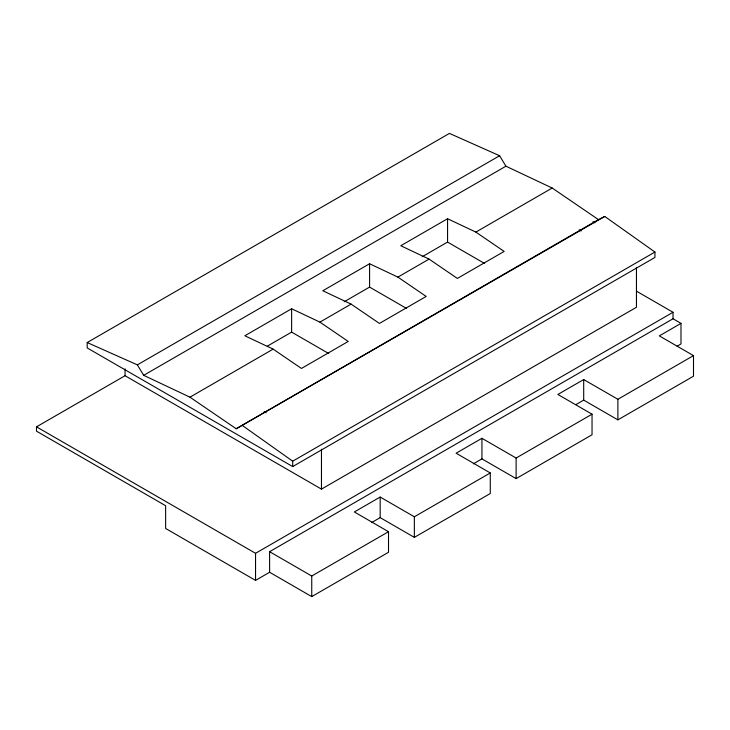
<?xml version="1.0" encoding="UTF-8"?>
<svg xmlns="http://www.w3.org/2000/svg" width="730" height="730" viewBox="0 0 730 730"><rect width="100%" height="100%" fill="white"/><g stroke="black" fill="none" stroke-linecap="round" stroke-linejoin="round"><path stroke-width="1.09" d="M87.198 342.543L449.443 133.398L499.603 155.736L505.927 166.194L552.19 188.03L598.454 219.611L604.769 216.454L654.938 252.042L654.938 257.435L292.693 466.57L87.198 347.936L87.198 342.543L137.359 364.872L143.682 375.329L189.946 397.175L236.21 428.756L604.769 216.454M137.359 364.872L499.603 155.736M371.561 522.598L380.175 517.625L414.357 537.362L490.277 493.526L490.277 472.949L414.357 516.785L380.175 497.048L354.342 511.967L388.515 531.705L388.515 552.282L311.746 596.602L269.607 572.265L255.546 580.386L165.628 528.465L165.628 505.726L36.5 431.174L36.5 426.84L125.049 375.722L321.465 489.127L636.46 307.266L636.46 267.417M143.682 375.329L505.927 166.194M291.626 308.763L244.842 335.773L273.148 349.132L301.444 368.449L348.228 341.448L319.923 322.131L291.626 308.763L291.626 332.113L328.71 353.521M369.59 263.749L322.815 290.759L351.112 304.118L379.408 323.436L426.192 296.435L397.896 277.117L369.59 263.749L369.59 287.1L406.674 308.507M447.563 218.735L400.779 245.745L429.076 259.104L457.382 278.422L504.156 251.421L475.86 232.094L447.563 218.735L447.563 242.086L484.647 263.493M267.262 346.184L291.626 332.113M344.25 301.727L369.59 287.1M422.223 256.714L447.563 242.086M189.946 397.175L273.148 349.132M319.923 322.131L351.112 304.118M397.896 277.117L429.076 259.104M475.86 232.094L552.19 188.03M236.21 428.756L598.454 219.611M292.693 466.57L292.693 461.187L654.938 252.042M36.5 426.84L255.546 553.303L673.023 312.276L673.023 318.773L269.607 551.688L269.607 572.265M473.323 463.851L481.937 458.878L516.119 478.606L592.039 434.77L592.039 414.193L516.119 458.029L481.937 438.301L456.104 453.211L490.277 472.949M576.043 404.539L583.699 400.122L617.881 419.859L693.5 376.196L693.5 355.62L617.881 399.283L583.699 379.545L557.866 394.465L592.039 414.193M677.048 346.23L680.99 343.949L680.99 323.372L659.318 335.891L693.5 355.62M269.607 551.688L311.746 576.025L388.515 531.705M592.997 221.674L594.959 222.805M579.209 229.813L581.189 230.954M636.514 291.197L673.023 312.276M673.023 318.773L680.99 323.372M264.214 411.665L266.195 412.806M242.524 425.59L292.693 461.187M617.881 399.283L617.881 419.859M583.699 379.545L583.699 400.122M516.119 458.029L516.119 478.606M481.937 438.301L481.937 458.878M414.357 516.785L414.357 537.362M380.175 497.048L380.175 517.625M321.465 449.279L321.465 489.127M311.746 576.025L311.746 596.602M255.546 553.303L255.546 580.386M125.049 368.887L125.049 375.722"/></g></svg>
